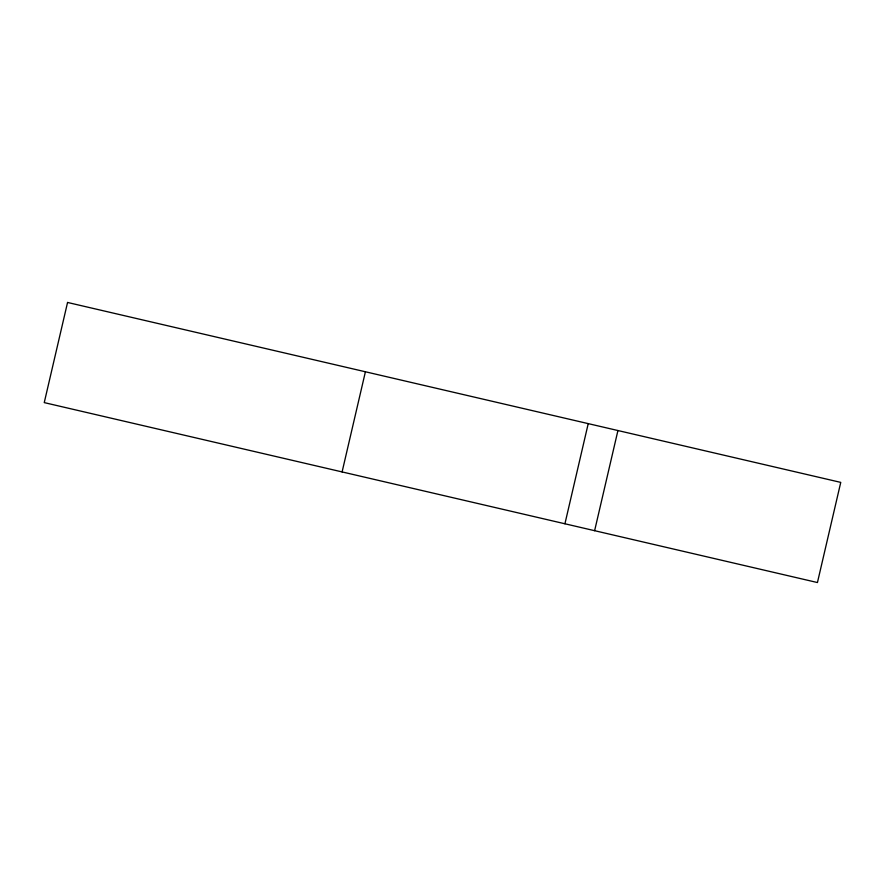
<?xml version="1.0" encoding="UTF-8"?>
<svg xmlns="http://www.w3.org/2000/svg" width="885" height="885" viewBox="0 0 885 885"><rect width="100%" height="100%" fill="white"/><g stroke="black" fill="none" stroke-linecap="round" stroke-linejoin="round"><path stroke-width="1.33" d="M342.097 471.926L365.405 371.777M564.929 523.776L588.226 423.627M594.62 530.69L617.929 430.541M67.559 302.46L44.25 402.609L817.441 582.54L840.75 482.391L67.559 302.46"/></g></svg>
